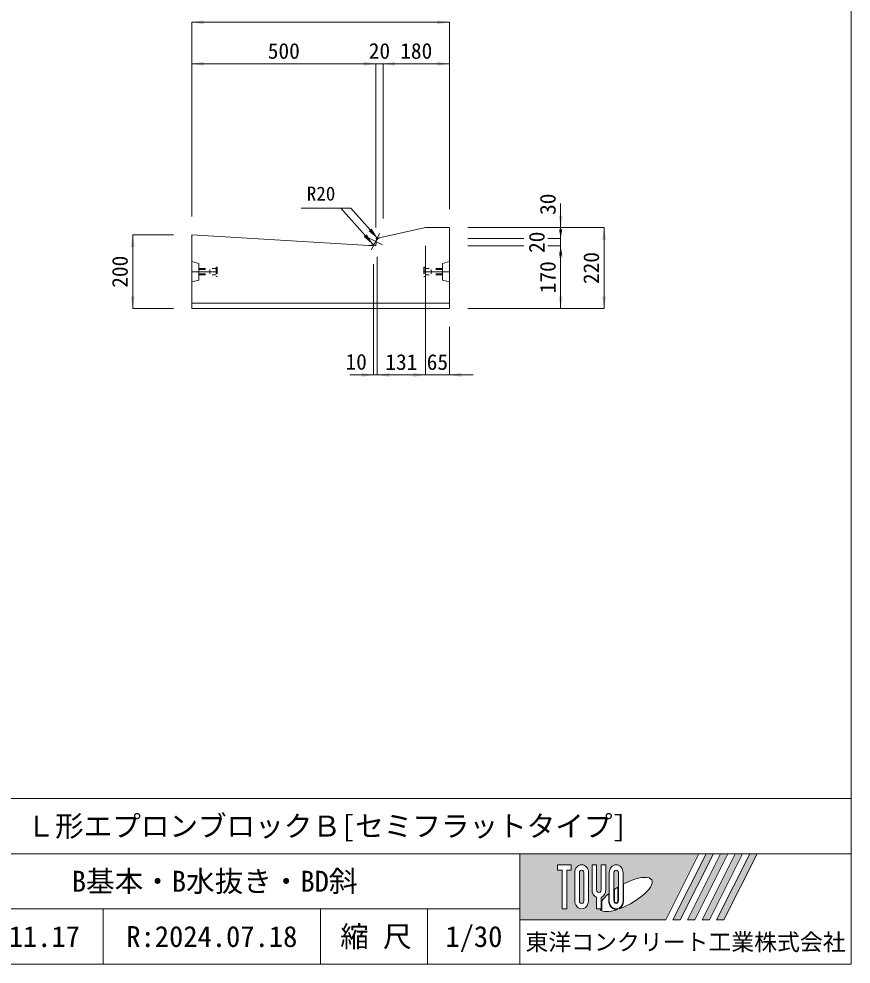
# Model space of a CAD drawing. Units: millimetres at full size, sheet at 1:30; some dimension numbers follow another scale. Extents: x -4102 to 27491, y 36580 to 52719.
# Drawn here: x 1796 to 4058, y 39649 to 42218 of the extents above; entities that cross this region are included whole.
import ezdxf
from ezdxf.enums import TextEntityAlignment as Align

# ---------------------------------------------------------------- set-up
doc = ezdxf.new("R2010")
doc.units = ezdxf.units.MM
doc.header["$LTSCALE"] = 30
doc.linetypes.add('USER2', pattern=[1.2, 0.6, -0.6])
for name, color, linetype, lineweight in [('側溝', 2, 'Continuous', 9), ('寸法線', 7, 'Continuous', 9), ('枠', 5, 'Continuous', 5), ('補助線', 8, 'Continuous', 20), ('部品', 3, 'USER2', 5)]:
    doc.layers.add(name, color=color, linetype=linetype, lineweight=lineweight)
doc.styles.add('ＭＳ ゴシック', font='')
doc.styles.get('ＭＳ ゴシック').set_extended_font_data('MS Gothic')

# ---------------------------------------------------------------- blocks, each defined once
blk = doc.blocks.new('filled_arrow')
at = {"color": 0, "linetype": 'Continuous', "lineweight": -2}
blk.add_solid([(7.5, 1.25), (0, 0), (7.5, -1.25)], dxfattribs=at)

msp = doc.modelspace()

# ---------------------------------------------------------------- hatches: boundary and pattern name
at = {"layer": '枠'}
h = msp.add_hatch(color=7, dxfattribs=at)
h.paths.add_polyline_path([(3158.35, 39949.23), (3158.35, 39769.23), (3554.35, 39769.23), (3644.35, 39949.23)])
edge = h.paths.add_edge_path(flags=16)
edge.add_ellipse((3445.86, 39838.43), major_axis=(70.52378, 39.47493), ratio=0.3471473354720696, start_angle=-144.31121600981214, end_angle=72.18990336618629, ccw=False)
edge.add_ellipse((3419.75, 39821.38), major_axis=(-0, 24), ratio=0.8463541666666666, start_angle=-160.7034562856028, end_angle=-90.00000000005912)
edge.add_line((3440.06, 39821.38), (3440.06, 39867.13))
edge = h.paths.add_edge_path(flags=16)
edge.add_ellipse((3419.75, 39897.08), major_axis=(-0, 22.15385), ratio=0.8463541725441261, start_angle=-90, end_angle=89.99999999999983, ccw=False)
edge.add_line((3438.5, 39897.08), (3438.5, 39821.38))
edge.add_ellipse((3419.75, 39821.38), major_axis=(0, 22.15385), ratio=0.8463541725441261, start_angle=90.00000000003286, end_angle=-89.99999999996692, ccw=False)
edge.add_line((3401, 39821.38), (3401, 39897.08))
edge = h.paths.add_edge_path(flags=16)
edge.add_line((3426, 39897.08), (3426, 39821.38))
edge.add_ellipse((3419.75, 39821.38), major_axis=(-0, 7.38462), ratio=0.8463542107476151, start_angle=89.99999999995418, end_angle=-90.00000000004604, ccw=False)
edge.add_line((3413.5, 39821.38), (3413.5, 39897.08))
edge.add_ellipse((3419.75, 39897.08), major_axis=(-0, 7.38462), ratio=0.8463542107476151, start_angle=-90.0000000000885, end_angle=89.99999999991189, ccw=False)
edge = h.paths.add_edge_path(flags=16)
edge.add_line((3424.44, 39858.39), (3424.44, 39821.38))
edge.add_ellipse((3419.75, 39821.38), major_axis=(0, 5.53846), ratio=0.8463540961371586, start_angle=90.0000000001412, end_angle=-89.99999999985943, ccw=False)
edge.add_line((3415.06, 39821.38), (3415.06, 39852.33))
edge.add_ellipse((3445.86, 39838.43), major_axis=(70.52378, 39.47493), ratio=0.3471473354720695, start_angle=107.79174171423458, end_angle=126.47131871371656, ccw=False)
edge = h.paths.add_edge_path(flags=16)
edge.add_line((3391.62, 39919.23), (3391.62, 39851.38))
edge.add_ellipse((3372.87, 39851.38), major_axis=(0, 22.15385), ratio=0.8463541725441261, start_angle=-163.34116638239982, end_angle=-89.99999999998937, ccw=False)
edge.add_line((3379.12, 39830.5), (3379.12, 39799.23))
edge.add_line((3379.12, 39799.23), (3366.62, 39799.23))
edge.add_line((3366.62, 39799.23), (3366.62, 39830.5))
edge.add_ellipse((3372.87, 39851.38), major_axis=(-0, 22.15385), ratio=0.8463541725441261, start_angle=89.99999999998931, end_angle=163.34116638239985, ccw=False)
edge.add_line((3354.12, 39851.38), (3354.12, 39919.23))
edge.add_line((3354.12, 39919.23), (3366.62, 39919.23))
edge.add_line((3366.62, 39919.23), (3366.62, 39851.38))
edge.add_ellipse((3372.87, 39851.38), major_axis=(0, 7.38462), ratio=0.8463542107476151, start_angle=90.00000000002113, end_angle=-89.99999999997873)
edge.add_line((3379.12, 39851.38), (3379.12, 39919.23))
edge.add_line((3379.12, 39919.23), (3391.62, 39919.23))
edge = h.paths.add_edge_path(flags=16)
edge.add_line((3399.44, 39840.49), (3399.44, 39821.38))
edge.add_ellipse((3419.75, 39821.38), major_axis=(0, 24), ratio=0.8463541666666666, start_angle=90.00000000002913, end_angle=-171.54427005146854)
edge.add_ellipse((3445.86, 39838.43), major_axis=(70.52378, 39.47493), ratio=0.3471473354720695, start_angle=-178.6495357247078, end_angle=-148.29244213021752, ccw=False)
edge.add_line((3376.43, 39797.38), (3380.69, 39797.38))
edge.add_line((3380.69, 39797.38), (3380.69, 39820.78))
edge.add_ellipse((3445.86, 39838.43), major_axis=(70.52378, 39.47493), ratio=0.34714733547206955, start_angle=148.21912047118607, end_angle=165.90812170313276, ccw=False)
edge = h.paths.add_edge_path(flags=16)
edge.add_ellipse((3326, 39897.08), major_axis=(0, 22.15385), ratio=0.8463541725441261, start_angle=-89.99999999996214, end_angle=90.00000000003763, ccw=False)
edge.add_line((3344.75, 39897.08), (3344.75, 39821.38))
edge.add_ellipse((3326, 39821.38), major_axis=(-0, 22.15385), ratio=0.8463541725441261, start_angle=89.99999999999642, end_angle=-90.00000000000352, ccw=False)
edge.add_line((3307.25, 39821.38), (3307.25, 39897.08))
edge = h.paths.add_edge_path(flags=16)
edge.add_line((3332.25, 39897.08), (3332.25, 39821.38))
edge.add_ellipse((3326, 39821.38), major_axis=(0, 7.38462), ratio=0.8463542107476151, start_angle=90.00000000004229, end_angle=-89.99999999995748, ccw=False)
edge.add_line((3319.75, 39821.38), (3319.75, 39897.08))
edge.add_ellipse((3326, 39897.08), major_axis=(-0, 7.38462), ratio=0.8463542107476151, start_angle=-90.0000000000885, end_angle=89.99999999991189, ccw=False)
h.paths.add_polyline_path([(3297.87, 39919.23), (3297.87, 39904.46), (3285.37, 39904.46), (3285.37, 39799.23), (3272.87, 39799.23), (3272.87, 39904.46), (3260.37, 39904.46), (3260.37, 39919.23)], flags=16)
for points in [[(3574.15, 39769.23), (3593.95, 39769.23), (3683.95, 39949.23), (3664.15, 39949.23)], [(3723.55, 39949.23), (3703.75, 39949.23), (3613.75, 39769.23), (3633.55, 39769.23)], [(3763.15, 39949.23), (3743.35, 39949.23), (3653.35, 39769.23), (3673.15, 39769.23)], [(3802.75, 39949.23), (3782.95, 39949.23), (3692.95, 39769.23), (3712.75, 39769.23)]]:
    msp.add_hatch(color=7, dxfattribs=at).paths.add_polyline_path(points)

# ---------------------------------------------------------------- linework, layer by layer
at = {"layer": '側溝', "lineweight": 20}
for p, q in [((2901.41, 41650.61), (2779.92, 41623.61)), ((2966.41, 41650.61), (2901.41, 41650.61)), ((2966.41, 41430.61), (2966.41, 41650.61)), ((2266.41, 41430.61), (2266.41, 41630.61)), ((2266.41, 41630.61), (2747.16, 41601.76)), ((2266.41, 41430.61), (2966.41, 41430.61))]:
    msp.add_line(p, q, dxfattribs=at)
at = {"layer": '側溝'}
for p, q in [((2266.41, 41558.11), (2285.41, 41553.11)), ((2966.41, 41558.11), (2947.41, 41553.11)), ((2285.41, 41553.11), (2285.41, 41508.11)), ((2947.41, 41553.11), (2947.41, 41508.11)), ((2285.41, 41508.11), (2266.41, 41503.11)), ((2947.41, 41508.11), (2966.41, 41503.11)), ((2266.41, 41445.61), (2966.41, 41445.61))]:
    msp.add_line(p, q, dxfattribs=at)
at = {"layer": '側溝', "lineweight": 20}
for centre, start, end in [((2748.42, 41621.72), 266.56637, 337.01015), ((2784.26, 41604.08), 102.52881, 150.57149)]:
    msp.add_arc(centre, 20, start, end, dxfattribs=at)
at = {"layer": '寸法線'}
for p, q in [((2966.41, 42208.49), (2266.41, 42208.49)), ((2266.41, 41680.61), (2266.41, 42208.49)), ((2966.41, 41700.61), (2966.41, 42208.49)), ((2266.41, 42095.69), (2766.41, 42095.69)), ((2266.41, 41680.61), (2266.41, 42095.69)), ((2701.41, 42095.69), (2851.41, 42095.69)), ((2766.41, 41650.61), (2766.41, 42095.69)), ((2766.41, 41650.61), (2766.41, 42095.69)), ((2786.41, 41850.61), (2786.41, 42095.69)), ((2786.41, 42095.69), (2966.41, 42095.69)), ((2786.41, 41675.05), (2786.41, 42095.69)), ((2966.41, 41700.61), (2966.41, 42095.69)), ((3268.91, 41588.11), (3268.91, 41715.61)), ((3268.91, 41550.61), (3268.91, 41670.61)), ((3016.41, 41650.61), (3386.91, 41650.61)), ((3016.41, 41650.61), (3268.91, 41650.61)), ((3386.91, 41650.61), (3386.91, 41430.61)), ((2105.85, 41630.61), (2105.85, 41430.61)), ((2216.41, 41630.61), (2105.85, 41630.61)), ((3168.89, 41620.61), (3016.41, 41620.61)), ((3268.91, 41620.61), (3233.71, 41620.61)), ((2901.41, 41600.61), (2901.41, 41250.27)), ((2901.41, 41600.61), (2901.41, 41250.27)), ((3168.89, 41600.61), (3016.41, 41600.61)), ((3268.91, 41600.61), (3233.71, 41600.61)), ((3268.91, 41430.61), (3268.91, 41600.61)), ((2770.59, 41571.54), (2770.59, 41250.27)), ((2770.59, 41571.54), (2770.59, 41250.27)), ((2760.46, 41550.96), (2760.46, 41250.27)), ((2216.41, 41430.61), (2105.85, 41430.61)), ((3016.41, 41430.61), (3386.91, 41430.61)), ((3016.41, 41430.61), (3268.91, 41430.61)), ((2966.41, 41380.61), (2966.41, 41250.27)), ((2695.46, 41250.27), (2835.59, 41250.27)), ((2770.59, 41250.27), (2901.41, 41250.27)), ((2836.41, 41250.27), (3031.41, 41250.27))]:
    msp.add_line(p, q, dxfattribs=at)
for points in [[(2758.96, 41604.72), (2737.48, 41629.12), (2671.81, 41703.7), (2563.25, 41703.7)], [(2772.35, 41620.15), (2750.87, 41644.54), (2698.78, 41703.7), (2671.81, 41703.7)]]:
    msp.add_lwpolyline(points, dxfattribs=at)
at = {"layer": '枠', "lineweight": 20}
for p, q in [((4058.35, 39649.23), (4058.35, 48049.23)), ((4058.35, 40099.23), (1059.74, 40099.23)), ((4058.35, 39949.23), (1059.74, 39949.23)), ((3158.35, 39649.23), (3158.35, 39949.23)), ((3158.35, 39799.23), (1059.74, 39799.23)), ((2025.34, 39649.23), (2025.34, 39799.23)), ((2616.34, 39649.23), (2616.34, 39799.23)), ((2907.08, 39649.23), (2907.08, 39799.23)), ((4058.35, 39649.23), (-1731.65, 39649.23))]:
    msp.add_line(p, q, dxfattribs=at)
at = {"layer": '枠'}
for p, q in [((3158.35, 39949.23), (3644.35, 39949.23)), ((3158.35, 39949.23), (3158.35, 39769.23)), ((3644.35, 39949.23), (3554.35, 39769.23)), ((3664.15, 39949.23), (3574.15, 39769.23)), ((3683.95, 39949.23), (3593.95, 39769.23)), ((3703.75, 39949.23), (3613.75, 39769.23)), ((3723.55, 39949.23), (3633.55, 39769.23)), ((3743.35, 39949.23), (3653.35, 39769.23)), ((3664.15, 39949.23), (3683.95, 39949.23)), ((3763.15, 39949.23), (3673.15, 39769.23)), ((3782.95, 39949.23), (3692.95, 39769.23)), ((3703.75, 39949.23), (3723.55, 39949.23)), ((3802.75, 39949.23), (3712.75, 39769.23)), ((3743.35, 39949.23), (3763.15, 39949.23)), ((3782.95, 39949.23), (3802.75, 39949.23)), ((3260.37, 39919.23), (3297.87, 39919.23)), ((3260.37, 39919.23), (3260.37, 39904.46)), ((3297.87, 39919.23), (3297.87, 39904.46)), ((3354.12, 39851.38), (3354.12, 39919.23)), ((3354.12, 39919.23), (3366.62, 39919.23)), ((3366.62, 39919.23), (3366.62, 39851.38)), ((3379.12, 39851.38), (3379.12, 39919.23)), ((3379.12, 39919.23), (3391.62, 39919.23)), ((3391.62, 39919.23), (3391.62, 39851.38)), ((3272.87, 39904.46), (3260.37, 39904.46)), ((3272.87, 39904.46), (3272.87, 39799.23)), ((3297.87, 39904.46), (3285.37, 39904.46)), ((3285.37, 39904.46), (3285.37, 39799.23)), ((3307.25, 39897.08), (3307.25, 39821.38)), ((3319.75, 39821.38), (3319.75, 39897.08)), ((3332.25, 39897.08), (3332.25, 39821.38)), ((3344.75, 39821.38), (3344.75, 39897.08)), ((3401, 39897.08), (3401, 39821.38)), ((3413.5, 39821.38), (3413.5, 39897.08)), ((3426, 39897.08), (3426, 39821.38)), ((3438.5, 39821.38), (3438.5, 39897.08)), ((3440.06, 39821.38), (3440.06, 39867.13)), ((3399.44, 39840.49), (3399.44, 39821.38)), ((3415.06, 39821.38), (3415.06, 39852.33)), ((3424.44, 39858.39), (3424.44, 39821.38)), ((3366.62, 39830.5), (3366.62, 39799.23)), ((3379.12, 39830.5), (3379.12, 39799.23)), ((3380.69, 39820.78), (3380.69, 39797.38)), ((3285.37, 39799.23), (3272.87, 39799.23)), ((3379.12, 39799.23), (3366.62, 39799.23)), ((3376.43, 39797.38), (3380.69, 39797.38)), ((3158.35, 39769.23), (3554.35, 39769.23)), ((3574.15, 39769.23), (3593.95, 39769.23)), ((3613.75, 39769.23), (3633.55, 39769.23)), ((3653.35, 39769.23), (3673.15, 39769.23)), ((3692.95, 39769.23), (3712.75, 39769.23))]:
    msp.add_line(p, q, dxfattribs=at)
for centre, major_axis, ratio, start_param, end_param in [((3326, 39897.08), (0, 22.15385), 0.846354, 4.712388980385248, 7.853981633975039), ((3419.75, 39897.08), (-0, 22.15385), 0.846354, 4.712388980384689, 7.85398163397448), ((3326, 39897.08), (-0, 7.38462), 0.846354, 4.712388980383381, 7.853981633973182), ((3419.75, 39897.08), (-0, 7.38462), 0.846354, 4.712388980383381, 7.853981633973182), ((3445.86, 39838.43), (70.52378, 39.47493), 0.347147, 4.262185332381554, 7.742916281338571), ((3372.87, 39851.38), (-0, 22.15385), 0.846354, 1.5707963267947391, 2.801755744135091), ((3372.87, 39851.38), (0, 7.38462), 0.846354, 1.5707963267952088, 4.712388980385004), ((3372.87, 39851.38), (0, 22.15385), 0.846354, 3.4814295630444967, 4.712388980384847), ((3445.86, 39838.43), (70.52378, 39.47493), 0.347147, 2.0815196641224665, 2.5155126073167966), ((3445.86, 39838.43), (70.52378, 39.47493), 0.347147, 1.6817405097970406, 1.8219833196615682), ((3326, 39821.38), (-0, 22.15385), 0.846354, 1.5707963267948437, 4.712388980384638), ((3326, 39821.38), (0, 7.38462), 0.846354, 1.5707963267955218, 4.712388980385318), ((3419.75, 39821.38), (0, 24), 0.846354, 1.5707963267953269, 3.315467866329316), ((3419.75, 39821.38), (0, 22.15385), 0.846354, 1.5707963267953822, 4.71238898038518), ((3419.75, 39821.38), (-0, 7.38462), 0.846354, 1.5707963267942193, 4.712388980384009), ((3419.75, 39821.38), (0, 5.53846), 0.846354, 1.5707963267969827, 4.712388980386767), ((3419.75, 39821.38), (-0, 24), 0.846354, 3.533843800014225, 4.712388980383817), ((3445.86, 39838.43), (70.52378, 39.47493), 0.347147, 3.2093975090573057, 4.200445063285498)]:
    msp.add_ellipse(centre, major_axis=major_axis, ratio=ratio, start_param=start_param, end_param=end_param, dxfattribs=at)
at = {"layer": '補助線'}
for p, q in [((2748.42, 41621.72), (2784.26, 41604.08)), ((2776.81, 41634.17), (2755.24, 41590.36)), ((2779.92, 41623.61), (2766.41, 41620.61)), ((2768.33, 41619.73), (2766.41, 41600.61)), ((2747.23, 41601.76), (2766.41, 41600.61)), ((2266.41, 41530.61), (2335.41, 41530.61)), ((2966.41, 41530.61), (2897.41, 41530.61))]:
    msp.add_line(p, q, dxfattribs=at)
at = {"layer": '部品'}
for p, q in [((2285.41, 41539.11), (2332.41, 41539.11)), ((2285.41, 41536.61), (2315.41, 41536.61)), ((2315.41, 41536.61), (2315.41, 41524.61)), ((2332.41, 41543.11), (2332.41, 41518.11)), ((2332.41, 41543.11), (2335.41, 41543.11)), ((2335.41, 41543.11), (2335.41, 41518.11)), ((2897.41, 41543.11), (2897.41, 41518.11)), ((2900.41, 41543.11), (2897.41, 41543.11)), ((2900.41, 41543.11), (2900.41, 41518.11)), ((2947.41, 41539.11), (2900.41, 41539.11)), ((2917.41, 41536.61), (2917.41, 41524.61)), ((2947.41, 41536.61), (2917.41, 41536.61)), ((2285.41, 41524.61), (2315.41, 41524.61)), ((2285.41, 41522.11), (2332.41, 41522.11)), ((2332.41, 41518.11), (2335.41, 41518.11)), ((2900.41, 41518.11), (2897.41, 41518.11)), ((2947.41, 41522.11), (2900.41, 41522.11)), ((2947.41, 41524.61), (2917.41, 41524.61))]:
    msp.add_line(p, q, dxfattribs=at)

# ---------------------------------------------------------------- block references
at = {"layer": '寸法線', "xscale": 4.33, "yscale": 4.33}
for p in [(2266.41, 42208.49), (2266.41, 42095.69), (2786.41, 42095.69), (2786.41, 42095.69), (2770.59, 41250.27), (2770.59, 41250.27), (2966.41, 41250.27)]:
    msp.add_blockref('filled_arrow', p, dxfattribs=at)
at = {"layer": '寸法線'}
for p, xscale, yscale, rotation in [((2966.41, 42208.49), 4.33, 4.33, 180), ((2766.41, 42095.69), 4.33, 4.33, 180), ((2766.41, 42095.69), 4.33, 4.33, 180), ((2966.41, 42095.69), 4.33, 4.33, 180), ((3268.91, 41650.61), 4.33, 4.33, 90), ((2772.35, 41620.15), 4.33, 4.33, 131.4), ((3268.91, 41620.61), 3.33, 3.33, 90), ((3386.91, 41650.61), 4.33, 4.33, 270), ((2105.85, 41630.61), 4.33, 4.33, 270), ((2758.96, 41604.72), 4.33, 4.33, 131.4), ((3268.91, 41600.61), 4.33, 4.33, 270), ((3268.91, 41600.61), 3.33, 3.33, 270), ((2105.85, 41430.61), 4.33, 4.33, 90), ((3268.91, 41430.61), 4.33, 4.33, 90), ((3386.91, 41430.61), 4.33, 4.33, 90), ((2760.46, 41250.27), 4.33, 4.33, 180), ((2901.41, 41250.27), 4.33, 4.33, 180), ((2901.41, 41250.27), 4.33, 4.33, 180)]:
    msp.add_blockref('filled_arrow', p, dxfattribs=dict(at, xscale=xscale, yscale=yscale, rotation=rotation))

# ---------------------------------------------------------------- texts
at = {"layer": '寸法線', "style": 'ＭＳ ゴシック'}
for s, p in [('500', (2516.41, 42130.69)), ('20', (2776.41, 42130.69)), ('180', (2876.41, 42130.69)), ('10', (2713.14, 41285.94)), ('131', (2836, 41285.27)), ('65', (2933.91, 41285.27))]:
    msp.add_text(s, height=42.72, dxfattribs=at).set_placement(p, align=Align.MIDDLE_CENTER)
msp.add_text('R20', height=37.98, dxfattribs=at).set_placement((2617.66, 41761.97), align=Align.TOP_CENTER)
for s, p in [('30', (3233.91, 41714)), ('20', (3203.88, 41610.61)), ('200', (2070.85, 41530.61)), ('220', (3351.91, 41540.61)), ('170', (3233.91, 41515.61))]:
    msp.add_text(s, height=42.72, rotation=90, dxfattribs=at).set_placement(p, align=Align.MIDDLE_CENTER)
at = {"layer": '枠', "color": 7, "style": 'ＭＳ ゴシック'}
for s, height, p in [('Ｌ形エプロンブロックＢ[セミフラットタイプ]', 56.96, (2632.74, 40024.23)), ('B基本・B水抜き・BD斜', 56.96, (2328.54, 39874.23)), ('縮 尺', 56.96, (2766.81, 39724.23)), ('E:2008.11.17', 56.96, (1729.85, 39724.23)), ('R:2024.07.18', 56.96, (2320.84, 39724.23)), ('1/30', 56.96, (3033.1, 39724.23)), ('東洋コンクリート工業株式会社', 45.57, (3608.35, 39709.23))]:
    msp.add_text(s, height=height, dxfattribs=at).set_placement(p, align=Align.MIDDLE_CENTER)

doc.saveas('drawing.dxf')
